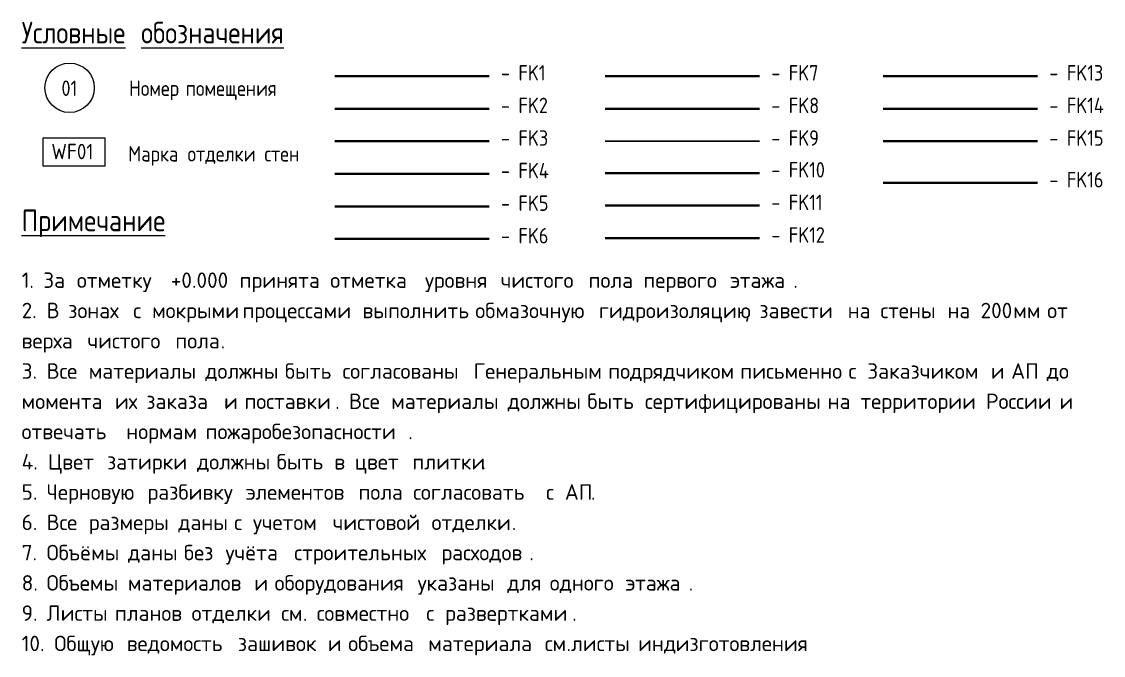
# Model space of a CAD drawing. Header units: millimetres. Extents: x 81731 to 272849, y -8553 to 29000.
# Drawn here: x 126108.5 to 126283.6, y 3562.1 to 3664.6 of the extents above; entities that cross this region are included whole.
import ezdxf

# ---------------------------------------------------------------- set-up
doc = ezdxf.new("R2010")
doc.units = ezdxf.units.MM
for name, color, linetype, lineweight in [('A-DETL', 7, 'Continuous', 9), ('A-DETL-16', 7, 'Continuous', 20), ('A-DETL-3', 7, 'Continuous', 40), ('G-ANNO-TEXT', 7, 'Continuous', 9)]:
    doc.layers.add(name, color=color, linetype=linetype, lineweight=lineweight)
for name, color, linetype, lineweight, true_color in [('A-DETL-10', 7, 'Continuous', 40, 0x408080), ('A-DETL-11', 7, 'Continuous', 40, 0xc2dce7), ('A-DETL-12', 7, 'Continuous', 40, 0xe8ca86), ('A-DETL-13', 5, 'Continuous', 40, 0x0000ff), ('A-DETL-14', 7, 'Continuous', 40, 0xffd2ff), ('A-DETL-15', 7, 'Continuous', 40, 0xc89191), ('A-DETL-2', 7, 'Continuous', 40, 0x50fe6a), ('A-DETL-4', 7, 'Continuous', 40, 0x85be7e), ('A-DETL-5', 7, 'Continuous', 40, 0xede76b), ('A-DETL-6', 7, 'Continuous', 40, 0xd6bca3), ('A-DETL-7', 7, 'Continuous', 40, 0x7171ff), ('A-DETL-8', 7, 'Continuous', 40, 0xbdf0ee), ('A-DETL-9', 7, 'Continuous', 40, 0xff8f59)]:
    doc.layers.add(name, color=color, linetype=linetype, lineweight=lineweight, true_color=true_color)
doc.styles.add('GOST Common_2', font='GOST_Common.ttf', dxfattribs={"width": 0.9, "height": 3.5})
doc.styles.add('GOST Common_3', font='GOST_Common.ttf', dxfattribs={"width": 0.9, "height": 2.5})
doc.styles.add('ISOCPEUR_1', font='isocpeur.ttf', dxfattribs={"width": 0.9, "height": 2.5})
doc.styles.add('ISOCPEUR_2', font='isocpeur.ttf', dxfattribs={"height": 2.5})

msp = doc.modelspace()

# ---------------------------------------------------------------- linework, layer by layer
at = {"layer": 'A-DETL'}
for p, q in [((126111.97, 3645.77), (126121.97, 3645.77)), ((126111.97, 3641.21), (126111.97, 3645.77)), ((126121.97, 3645.77), (126121.97, 3641.21)), ((126121.97, 3641.21), (126111.97, 3641.21))]:
    msp.add_line(p, q, dxfattribs=at)
msp.add_circle((126116.27, 3653.88), 4, dxfattribs=at)
at = {"layer": 'A-DETL-10'}
msp.add_line((126202.93, 3650.5), (126227.93, 3650.5), dxfattribs=at)
at = {"layer": 'A-DETL-11'}
msp.add_line((126202.93, 3629.56), (126227.93, 3629.56), dxfattribs=at)
at = {"layer": 'A-DETL-12'}
msp.add_line((126202.93, 3634.83), (126227.93, 3634.83), dxfattribs=at)
at = {"layer": 'A-DETL-13'}
msp.add_line((126247.93, 3655.77), (126272.93, 3655.77), dxfattribs=at)
at = {"layer": 'A-DETL-14'}
msp.add_line((126247.93, 3650.5), (126272.93, 3650.5), dxfattribs=at)
at = {"layer": 'A-DETL-15'}
msp.add_line((126247.93, 3645.24), (126272.93, 3645.24), dxfattribs=at)
at = {"layer": 'A-DETL-16'}
for p, q in [((126202.93, 3645.31), (126227.93, 3645.31)), ((126202.93, 3645.24), (126227.93, 3645.24))]:
    msp.add_line(p, q, dxfattribs=at)
at = {"layer": 'A-DETL-2'}
msp.add_line((126159.18, 3639.97), (126184.18, 3639.97), dxfattribs=at)
at = {"layer": 'A-DETL-3'}
for p, q in [((126159.18, 3655.77), (126184.18, 3655.77)), ((126247.93, 3638.49), (126272.93, 3638.49))]:
    msp.add_line(p, q, dxfattribs=at)
at = {"layer": 'A-DETL-4'}
msp.add_line((126159.18, 3650.5), (126184.18, 3650.5), dxfattribs=at)
at = {"layer": 'A-DETL-5'}
msp.add_line((126159.18, 3645.24), (126184.18, 3645.24), dxfattribs=at)
at = {"layer": 'A-DETL-6'}
msp.add_line((126159.18, 3629.43), (126184.18, 3629.43), dxfattribs=at)
at = {"layer": 'A-DETL-7'}
msp.add_line((126159.18, 3634.7), (126184.18, 3634.7), dxfattribs=at)
at = {"layer": 'A-DETL-8'}
msp.add_line((126202.93, 3640.09), (126227.93, 3640.09), dxfattribs=at)
at = {"layer": 'A-DETL-9'}
msp.add_line((126202.93, 3655.77), (126227.93, 3655.77), dxfattribs=at)

# ---------------------------------------------------------------- texts
at = {"layer": 'G-ANNO-TEXT', "attachment_point": 1}
for s, insert, char_height, width, style in [('\\LУсловные', (126108.51, 3664.55), 3.5, 22.1506, 'GOST Common_2'), ('\\L\\fGOST Common|b0|i0|c204|p34|;\\W.9;\\L ', (126126.78, 3664.55), 3.5, 1.2987, 'GOST Common_2'), ('\\Lобозначения', (126127.85, 3664.55), 3.5, 30.1595, 'GOST Common_2'), ('- FK1', (126186.07, 3657.55), 2.5, 8.3696, 'GOST Common_3'), ('- FK7', (126229.82, 3657.55), 2.5, 8.9468, 'GOST Common_3'), ('- FK13', (126274.82, 3657.55), 2.5, 10.3177, 'GOST Common_3'), ('01', (126114.95, 3655.06), 2.5, 3.319, 'GOST Common_3'), ('Номер', (126125.9, 3655.06), 2.5, 10.1734, 'GOST Common_3'), ('\\fGOST Common|b0|i0|c204|p34|;\\W.9; ', (126134.29, 3655.06), 2.5, 0.938, 'GOST Common_3'), ('помещения', (126135.07, 3655.06), 2.5, 18.543, 'GOST Common_3'), ('- FK2', (126186.07, 3652.28), 2.5, 8.9468, 'GOST Common_3'), ('- FK8', (126229.82, 3652.28), 2.5, 8.9468, 'GOST Common_3'), ('- FK14', (126274.82, 3652.28), 2.5, 10.5342, 'GOST Common_3'), ('- FK3', (126186.07, 3647.01), 2.5, 8.9468, 'GOST Common_3'), ('- FK9', (126229.82, 3647.01), 2.5, 8.9468, 'GOST Common_3'), ('- FK15', (126274.82, 3647.01), 2.5, 10.3177, 'GOST Common_3'), ('WF01', (126113.32, 3644.82), 2.5, 8.2975, 'ISOCPEUR_1'), ('Марка', (126125.76, 3644.46), 2.5, 10.6785, 'GOST Common_3'), ('\\fGOST Common|b0|i0|c204|p34|;\\W.9; ', (126134.57, 3644.46), 2.5, 0.938, 'GOST Common_3'), ('отделки', (126135.35, 3644.46), 2.5, 14.1418, 'GOST Common_3'), ('\\fGOST Common|b0|i0|c204|p34|;\\W.9; ', (126147.01, 3644.46), 2.5, 0.938, 'GOST Common_3'), ('стен', (126147.79, 3644.46), 2.5, 8.0089, 'GOST Common_3'), ('- FK4', (126186.07, 3641.74), 2.5, 9.1633, 'GOST Common_3'), ('- FK10', (126229.82, 3641.87), 2.5, 10.3177, 'GOST Common_3'), ('- FK16', (126274.82, 3640.26), 2.5, 10.3177, 'GOST Common_3'), ('- FK5', (126186.07, 3636.47), 2.5, 8.9468, 'GOST Common_3'), ('- FK11', (126229.82, 3636.6), 2.5, 9.7405, 'GOST Common_3'), ('\\LПримечание', (126108.51, 3634.18), 3.5, 28.5, 'GOST Common_2'), ('- FK6', (126186.07, 3631.21), 2.5, 8.9468, 'GOST Common_3'), ('- FK12', (126229.82, 3631.33), 2.5, 10.3177, 'GOST Common_3'), ('1. ', (126108.51, 3624.02), 2.5, 4.2489, 'ISOCPEUR_2'), ('За', (126112.01, 3624.02), 2.5, 4.73, 'ISOCPEUR_2'), ('\\fISOCPEUR|b0|i0|c204|p34|; ', (126115.92, 3624.02), 2.5, 1.8439, 'ISOCPEUR_2'), (' +0.000 ', (126131.06, 3624.02), 2.5, 15.3924, 'ISOCPEUR_2'), ('\\fISOCPEUR|b0|i0|c204|p34|; ', (126156.93, 3624.02), 2.5, 1.8439, 'ISOCPEUR_2'), ('\\fISOCPEUR|b0|i0|c204|p34|; ', (126172.27, 3624.02), 2.5, 1.8439, 'ISOCPEUR_2'), ('\\fISOCPEUR|b0|i0|c204|p34|; ', (126184.51, 3624.02), 2.5, 1.8439, 'ISOCPEUR_2'), ('\\fISOCPEUR|b0|i0|c204|p34|; ', (126198.73, 3624.02), 2.5, 1.8439, 'ISOCPEUR_2'), ('\\fISOCPEUR|b0|i0|c204|p34|; ', (126207.59, 3624.02), 2.5, 1.8439, 'ISOCPEUR_2'), ('\\fISOCPEUR|b0|i0|c204|p34|; ', (126221.62, 3624.02), 2.5, 1.8439, 'ISOCPEUR_2'), ('отметку', (126117.44, 3624.02), 2.5, 16.5148, 'ISOCPEUR_2'), ('принята', (126143.76, 3624.02), 2.5, 15.9536, 'ISOCPEUR_2'), ('отметка', (126158.45, 3624.02), 2.5, 16.7553, 'ISOCPEUR_2'), ('уровня', (126173.79, 3624.02), 2.5, 12.9873, 'ISOCPEUR_2'), ('чистого', (126186.03, 3624.02), 2.5, 15.3924, 'ISOCPEUR_2'), ('пола', (126200.25, 3624.02), 2.5, 8.8987, 'ISOCPEUR_2'), ('первого', (126209.12, 3624.02), 2.5, 15.1519, 'ISOCPEUR_2'), ('этажа', (126223.14, 3624.02), 2.5, 12.4262, 'ISOCPEUR_2'), ('\\fISOCPEUR|b0|i0|c204|p34|;.', (126233.39, 3624.02), 2.5, 0.8819, 'ISOCPEUR_2'), ('2. ', (126108.51, 3619.12), 2.5, 4.8903, 'ISOCPEUR_2'), ('\\fISOCPEUR|b0|i0|c204|p34|;В', (126112.54, 3619.12), 2.5, 2.4051, 'ISOCPEUR_2'), ('\\fISOCPEUR|b0|i0|c204|p34|; ', (126114.53, 3619.12), 2.5, 1.8439, 'ISOCPEUR_2'), ('зонах', (126116.05, 3619.12), 2.5, 10.903, 'ISOCPEUR_2'), ('\\fISOCPEUR|b0|i0|c204|p34|; ', (126125.04, 3619.12), 2.5, 1.8439, 'ISOCPEUR_2'), ('\\fISOCPEUR|b0|i0|c204|p34|; ', (126128.09, 3619.12), 2.5, 1.8439, 'ISOCPEUR_2'), ('\\fISOCPEUR|b0|i0|c204|p34|; ', (126142.7, 3619.12), 2.5, 1.8439, 'ISOCPEUR_2'), ('\\fISOCPEUR|b0|i0|c204|p34|; ', (126162.15, 3619.12), 2.5, 1.8439, 'ISOCPEUR_2'), ('\\fISOCPEUR|b0|i0|c204|p34|; ', (126180.41, 3619.12), 2.5, 1.8439, 'ISOCPEUR_2'), ('обмазочную', (126181.93, 3619.12), 2.5, 22.3671, 'ISOCPEUR_2'), ('\\fISOCPEUR|b0|i0|c204|p34|; ', (126200.38, 3619.12), 2.5, 1.8439, 'ISOCPEUR_2'), ('гидроизоляцию', (126201.91, 3619.12), 2.5, 28.6202, 'ISOCPEUR_2'), ('завести', (126227.9, 3619.12), 2.5, 15.4726, 'ISOCPEUR_2'), ('\\fISOCPEUR|b0|i0|c204|p34|; ', (126240.67, 3619.12), 2.5, 1.8439, 'ISOCPEUR_2'), ('\\fISOCPEUR|b0|i0|c204|p34|; ', (126245.96, 3619.12), 2.5, 1.8439, 'ISOCPEUR_2'), ('\\fISOCPEUR|b0|i0|c204|p34|; ', (126256.81, 3619.12), 2.5, 1.8439, 'ISOCPEUR_2'), (' 200', (126262.1, 3619.12), 2.5, 8.3375, 'ISOCPEUR_2'), ('\\fISOCPEUR|b0|i0|c204|p34|; ', (126272.95, 3619.12), 2.5, 1.8439, 'ISOCPEUR_2'), ('\\fISOCPEUR|b0|i0|c204|p34|; ', (126278.5, 3619.12), 2.5, 1.8439, 'ISOCPEUR_2'), ('\\fISOCPEUR|b0|i0|c204|p34|;с', (126126.57, 3619.12), 2.5, 1.8439, 'ISOCPEUR_2'), ('мокрыми', (126129.61, 3619.12), 2.5, 15.8734, 'ISOCPEUR_2'), ('процессами', (126144.23, 3619.12), 2.5, 21.7257, 'ISOCPEUR_2'), ('выполнить', (126163.67, 3619.12), 2.5, 20.2827, 'ISOCPEUR_2'), (', ', (126225.52, 3619.12), 2.5, 2.8861, 'ISOCPEUR_2'), ('на', (126242.19, 3619.12), 2.5, 4.5696, 'ISOCPEUR_2'), ('стены', (126247.48, 3619.12), 2.5, 11.3038, 'ISOCPEUR_2'), ('на', (126258.33, 3619.12), 2.5, 4.5696, 'ISOCPEUR_2'), ('мм', (126268.98, 3619.12), 2.5, 4.8101, 'ISOCPEUR_2'), ('от', (126274.47, 3619.12), 2.5, 4.8903, 'ISOCPEUR_2'), ('верха', (126108.51, 3614.23), 2.5, 11.0633, 'ISOCPEUR_2'), ('\\fISOCPEUR|b0|i0|c204|p34|; ', (126117.64, 3614.23), 2.5, 1.8439, 'ISOCPEUR_2'), ('чистого', (126119.16, 3614.23), 2.5, 15.3924, 'ISOCPEUR_2'), ('\\fISOCPEUR|b0|i0|c204|p34|; ', (126131.86, 3614.23), 2.5, 1.8439, 'ISOCPEUR_2'), ('пола', (126133.38, 3614.23), 2.5, 8.8987, 'ISOCPEUR_2'), ('\\fISOCPEUR|b0|i0|c204|p34|;.', (126140.72, 3614.23), 2.5, 0.8819, 'ISOCPEUR_2'), ('3. ', (126108.51, 3609.33), 2.5, 4.8903, 'ISOCPEUR_2'), ('Все', (126112.54, 3609.33), 2.5, 6.4135, 'ISOCPEUR_2'), ('\\fISOCPEUR|b0|i0|c204|p34|; ', (126117.83, 3609.33), 2.5, 1.8439, 'ISOCPEUR_2'), ('материалы', (126119.36, 3609.33), 2.5, 21.0042, 'ISOCPEUR_2'), ('\\fISOCPEUR|b0|i0|c204|p34|; ', (126136.69, 3609.33), 2.5, 1.8439, 'ISOCPEUR_2'), ('должны', (126138.21, 3609.33), 2.5, 13.789, 'ISOCPEUR_2'), ('\\fISOCPEUR|b0|i0|c204|p34|; ', (126149.58, 3609.33), 2.5, 1.8439, 'ISOCPEUR_2'), ('быть', (126151.11, 3609.33), 2.5, 9.4599, 'ISOCPEUR_2'), ('\\fISOCPEUR|b0|i0|c204|p34|; ', (126158.91, 3609.33), 2.5, 1.8439, 'ISOCPEUR_2'), ('согласованы', (126160.43, 3609.33), 2.5, 23.8903, 'ISOCPEUR_2'), ('\\fISOCPEUR|b0|i0|c204|p34|; ', (126180.14, 3609.33), 2.5, 1.8439, 'ISOCPEUR_2'), ('Генеральным', (126181.66, 3609.33), 2.5, 24.5316, 'ISOCPEUR_2'), ('\\fISOCPEUR|b0|i0|c204|p34|; ', (126201.91, 3609.33), 2.5, 1.8439, 'ISOCPEUR_2'), ('подрядчиком', (126203.43, 3609.33), 2.5, 24.0506, 'ISOCPEUR_2'), ('\\fISOCPEUR|b0|i0|c204|p34|; ', (126223.27, 3609.33), 2.5, 1.8439, 'ISOCPEUR_2'), ('письменно', (126224.79, 3609.33), 2.5, 19.4008, 'ISOCPEUR_2'), ('\\fISOCPEUR|b0|i0|c204|p34|; ', (126240.8, 3609.33), 2.5, 1.8439, 'ISOCPEUR_2'), ('\\fISOCPEUR|b0|i0|c204|p34|;с', (126242.32, 3609.33), 2.5, 1.8439, 'ISOCPEUR_2'), ('\\fISOCPEUR|b0|i0|c204|p34|; ', (126243.84, 3609.33), 2.5, 1.8439, 'ISOCPEUR_2'), ('Заказчиком', (126245.36, 3609.33), 2.5, 22.3671, 'ISOCPEUR_2'), ('\\fISOCPEUR|b0|i0|c204|p34|; ', (126263.82, 3609.33), 2.5, 1.8439, 'ISOCPEUR_2'), ('\\fISOCPEUR|b0|i0|c204|p34|;и', (126265.34, 3609.33), 2.5, 2.1646, 'ISOCPEUR_2'), ('\\fISOCPEUR|b0|i0|c204|p34|; ', (126267.13, 3609.33), 2.5, 1.8439, 'ISOCPEUR_2'), ('АП', (126268.65, 3609.33), 2.5, 5.1308, 'ISOCPEUR_2'), ('\\fISOCPEUR|b0|i0|c204|p34|; ', (126272.88, 3609.33), 2.5, 1.8439, 'ISOCPEUR_2'), ('до', (126274.4, 3609.33), 2.5, 4.3291, 'ISOCPEUR_2'), ('\\fISOCPEUR|b0|i0|c204|p34|; ', (126277.97, 3609.33), 2.5, 1.8439, 'ISOCPEUR_2'), ('момента', (126108.51, 3604.44), 2.5, 16.4346, 'ISOCPEUR_2'), ('\\fISOCPEUR|b0|i0|c204|p34|; ', (126122.07, 3604.44), 2.5, 1.8439, 'ISOCPEUR_2'), ('их', (126123.59, 3604.44), 2.5, 4.3291, 'ISOCPEUR_2'), ('\\fISOCPEUR|b0|i0|c204|p34|; ', (126127.16, 3604.44), 2.5, 1.8439, 'ISOCPEUR_2'), ('заказа', (126128.68, 3604.44), 2.5, 13.3882, 'ISOCPEUR_2'), ('\\fISOCPEUR|b0|i0|c204|p34|; ', (126139.73, 3604.44), 2.5, 1.8439, 'ISOCPEUR_2'), ('\\fISOCPEUR|b0|i0|c204|p34|;и', (126141.25, 3604.44), 2.5, 2.1646, 'ISOCPEUR_2'), ('\\fISOCPEUR|b0|i0|c204|p34|; ', (126143.04, 3604.44), 2.5, 1.8439, 'ISOCPEUR_2'), ('поставки', (126144.56, 3604.44), 2.5, 17.7975, 'ISOCPEUR_2'), ('Все', (126161.49, 3604.44), 2.5, 6.4135, 'ISOCPEUR_2'), ('\\fISOCPEUR|b0|i0|c204|p34|; ', (126166.78, 3604.44), 2.5, 1.8439, 'ISOCPEUR_2'), ('материалы', (126168.3, 3604.44), 2.5, 21.0042, 'ISOCPEUR_2'), ('\\fISOCPEUR|b0|i0|c204|p34|; ', (126185.63, 3604.44), 2.5, 1.8439, 'ISOCPEUR_2'), ('должны', (126187.15, 3604.44), 2.5, 13.789, 'ISOCPEUR_2'), ('\\fISOCPEUR|b0|i0|c204|p34|; ', (126198.53, 3604.44), 2.5, 1.8439, 'ISOCPEUR_2'), ('быть', (126200.05, 3604.44), 2.5, 9.4599, 'ISOCPEUR_2'), ('\\fISOCPEUR|b0|i0|c204|p34|; ', (126207.86, 3604.44), 2.5, 1.8439, 'ISOCPEUR_2'), ('сертифицированы', (126209.38, 3604.44), 2.5, 33.9915, 'ISOCPEUR_2'), ('\\fISOCPEUR|b0|i0|c204|p34|; ', (126237.43, 3604.44), 2.5, 1.8439, 'ISOCPEUR_2'), ('на', (126238.95, 3604.44), 2.5, 4.5696, 'ISOCPEUR_2'), ('\\fISOCPEUR|b0|i0|c204|p34|; ', (126242.72, 3604.44), 2.5, 1.8439, 'ISOCPEUR_2'), ('территории', (126244.24, 3604.44), 2.5, 22.7679, 'ISOCPEUR_2'), ('\\fISOCPEUR|b0|i0|c204|p34|; ', (126263.02, 3604.44), 2.5, 1.8439, 'ISOCPEUR_2'), ('России', (126264.55, 3604.44), 2.5, 12.5865, 'ISOCPEUR_2'), ('\\fISOCPEUR|b0|i0|c204|p34|; ', (126274.93, 3604.44), 2.5, 1.8439, 'ISOCPEUR_2'), ('\\fISOCPEUR|b0|i0|c204|p34|;и', (126276.45, 3604.44), 2.5, 2.1646, 'ISOCPEUR_2'), ('\\fISOCPEUR|b0|i0|c204|p34|; ', (126278.24, 3604.44), 2.5, 1.8439, 'ISOCPEUR_2'), ('. ', (126159.24, 3604.44), 2.5, 2.7257, 'ISOCPEUR_2'), ('\\fISOCPEUR|b0|i0|c204|p34|; ', (126123.92, 3599.55), 2.5, 1.8439, 'ISOCPEUR_2'), ('\\fISOCPEUR|b0|i0|c204|p34|; ', (126136.75, 3599.55), 2.5, 1.8439, 'ISOCPEUR_2'), ('пожаробезопасности', (126138.27, 3599.55), 2.5, 39.7637, 'ISOCPEUR_2'), ('отвечать', (126108.51, 3599.55), 2.5, 18.6793, 'ISOCPEUR_2'), ('нормам', (126125.44, 3599.55), 2.5, 13.7089, 'ISOCPEUR_2'), ('\\fISOCPEUR|b0|i0|c204|p34|;.', (126171.08, 3599.55), 2.5, 0.8819, 'ISOCPEUR_2'), ('4. ', (126108.51, 3594.65), 2.5, 5.1308, 'ISOCPEUR_2'), ('Цвет', (126112.74, 3594.65), 2.5, 9.7806, 'ISOCPEUR_2'), ('\\fISOCPEUR|b0|i0|c204|p34|; ', (126120.81, 3594.65), 2.5, 1.8439, 'ISOCPEUR_2'), ('затирки', (126122.33, 3594.65), 2.5, 15.7932, 'ISOCPEUR_2'), ('\\fISOCPEUR|b0|i0|c204|p34|; ', (126135.36, 3594.65), 2.5, 1.8439, 'ISOCPEUR_2'), ('\\fISOCPEUR|b0|i0|c204|p34|; ', (126148.26, 3594.65), 2.5, 1.8439, 'ISOCPEUR_2'), ('быть', (126149.78, 3594.65), 2.5, 9.4599, 'ISOCPEUR_2'), ('\\fISOCPEUR|b0|i0|c204|p34|; ', (126157.59, 3594.65), 2.5, 1.8439, 'ISOCPEUR_2'), ('\\fISOCPEUR|b0|i0|c204|p34|; ', (126160.89, 3594.65), 2.5, 1.8439, 'ISOCPEUR_2'), ('\\fISOCPEUR|b0|i0|c204|p34|; ', (126170.22, 3594.65), 2.5, 1.8439, 'ISOCPEUR_2'), ('должны', (126136.88, 3594.65), 2.5, 13.789, 'ISOCPEUR_2'), ('\\fISOCPEUR|b0|i0|c204|p34|;в', (126159.11, 3594.65), 2.5, 2.1646, 'ISOCPEUR_2'), ('цвет', (126162.42, 3594.65), 2.5, 9.4599, 'ISOCPEUR_2'), ('плитки', (126171.74, 3594.65), 2.5, 13.5485, 'ISOCPEUR_2'), ('\\fISOCPEUR|b0|i0|c204|p34|;.', (126182.92, 3594.65), 2.5, 0.8819, 'ISOCPEUR_2'), ('5. ', (126108.51, 3589.76), 2.5, 4.8903, 'ISOCPEUR_2'), ('Черновую', (126112.54, 3589.76), 2.5, 17.9578, 'ISOCPEUR_2'), ('\\fISOCPEUR|b0|i0|c204|p34|; ', (126127.36, 3589.76), 2.5, 1.8439, 'ISOCPEUR_2'), ('разбивку', (126128.88, 3589.76), 2.5, 17.3966, 'ISOCPEUR_2'), ('\\fISOCPEUR|b0|i0|c204|p34|; ', (126143.23, 3589.76), 2.5, 1.8439, 'ISOCPEUR_2'), ('элементов', (126144.76, 3589.76), 2.5, 20.2827, 'ISOCPEUR_2'), ('\\fISOCPEUR|b0|i0|c204|p34|; ', (126161.49, 3589.76), 2.5, 1.8439, 'ISOCPEUR_2'), ('пола', (126163.01, 3589.76), 2.5, 8.8987, 'ISOCPEUR_2'), ('\\fISOCPEUR|b0|i0|c204|p34|; ', (126170.35, 3589.76), 2.5, 1.8439, 'ISOCPEUR_2'), ('согласовать', (126171.88, 3589.76), 2.5, 24.211, 'ISOCPEUR_2'), ('\\fISOCPEUR|b0|i0|c204|p34|; ', (126191.85, 3589.76), 2.5, 1.8439, 'ISOCPEUR_2'), ('\\fISOCPEUR|b0|i0|c204|p34|;с', (126193.37, 3589.76), 2.5, 1.8439, 'ISOCPEUR_2'), ('\\fISOCPEUR|b0|i0|c204|p34|; ', (126194.89, 3589.76), 2.5, 1.8439, 'ISOCPEUR_2'), ('АП', (126196.42, 3589.76), 2.5, 5.1308, 'ISOCPEUR_2'), ('\\fISOCPEUR|b0|i0|c204|p34|;.', (126200.65, 3589.76), 2.5, 0.8819, 'ISOCPEUR_2'), ('6. ', (126108.51, 3584.86), 2.5, 4.8903, 'ISOCPEUR_2'), ('Все', (126112.54, 3584.86), 2.5, 6.4135, 'ISOCPEUR_2'), ('\\fISOCPEUR|b0|i0|c204|p34|; ', (126117.83, 3584.86), 2.5, 1.8439, 'ISOCPEUR_2'), ('размеры', (126119.36, 3584.86), 2.5, 15.7131, 'ISOCPEUR_2'), ('\\fISOCPEUR|b0|i0|c204|p34|; ', (126132.32, 3584.86), 2.5, 1.8439, 'ISOCPEUR_2'), ('даны', (126133.84, 3584.86), 2.5, 9.1392, 'ISOCPEUR_2'), ('\\fISOCPEUR|b0|i0|c204|p34|; ', (126141.38, 3584.86), 2.5, 1.8439, 'ISOCPEUR_2'), ('\\fISOCPEUR|b0|i0|c204|p34|;с', (126142.9, 3584.86), 2.5, 1.8439, 'ISOCPEUR_2'), ('\\fISOCPEUR|b0|i0|c204|p34|; ', (126144.42, 3584.86), 2.5, 1.8439, 'ISOCPEUR_2'), ('учетом', (126145.95, 3584.86), 2.5, 13.789, 'ISOCPEUR_2'), ('\\fISOCPEUR|b0|i0|c204|p34|; ', (126157.32, 3584.86), 2.5, 1.8439, 'ISOCPEUR_2'), ('чистовой', (126158.84, 3584.86), 2.5, 17.557, 'ISOCPEUR_2'), ('\\fISOCPEUR|b0|i0|c204|p34|; ', (126173.33, 3584.86), 2.5, 1.8439, 'ISOCPEUR_2'), ('отделки', (126174.85, 3584.86), 2.5, 15.7131, 'ISOCPEUR_2'), ('\\fISOCPEUR|b0|i0|c204|p34|;.', (126187.82, 3584.86), 2.5, 0.8819, 'ISOCPEUR_2'), ('7. ', (126108.51, 3579.97), 2.5, 4.8903, 'ISOCPEUR_2'), ('Объёмы', (126112.54, 3579.97), 2.5, 14.1097, 'ISOCPEUR_2'), ('\\fISOCPEUR|b0|i0|c204|p34|; ', (126124.18, 3579.97), 2.5, 1.8439, 'ISOCPEUR_2'), ('даны', (126125.71, 3579.97), 2.5, 9.1392, 'ISOCPEUR_2'), ('\\fISOCPEUR|b0|i0|c204|p34|; ', (126133.25, 3579.97), 2.5, 1.8439, 'ISOCPEUR_2'), ('без', (126134.77, 3579.97), 2.5, 6.3333, 'ISOCPEUR_2'), ('\\fISOCPEUR|b0|i0|c204|p34|; ', (126139.99, 3579.97), 2.5, 1.8439, 'ISOCPEUR_2'), ('учёта', (126141.51, 3579.97), 2.5, 11.6245, 'ISOCPEUR_2'), ('\\fISOCPEUR|b0|i0|c204|p34|; ', (126151.11, 3579.97), 2.5, 1.8439, 'ISOCPEUR_2'), ('строительных', (126152.63, 3579.97), 2.5, 27.0169, 'ISOCPEUR_2'), ('\\fISOCPEUR|b0|i0|c204|p34|; ', (126174.92, 3579.97), 2.5, 1.8439, 'ISOCPEUR_2'), ('расходов', (126176.44, 3579.97), 2.5, 17.2363, 'ISOCPEUR_2'), ('\\fISOCPEUR|b0|i0|c204|p34|;.', (126190.66, 3579.97), 2.5, 0.8819, 'ISOCPEUR_2'), ('8. ', (126108.51, 3575.07), 2.5, 4.8903, 'ISOCPEUR_2'), ('Объемы', (126112.54, 3575.07), 2.5, 14.1097, 'ISOCPEUR_2'), ('\\fISOCPEUR|b0|i0|c204|p34|; ', (126124.18, 3575.07), 2.5, 1.8439, 'ISOCPEUR_2'), ('\\fISOCPEUR|b0|i0|c204|p34|; ', (126144.62, 3575.07), 2.5, 1.8439, 'ISOCPEUR_2'), ('\\fISOCPEUR|b0|i0|c204|p34|; ', (126147.93, 3575.07), 2.5, 1.8439, 'ISOCPEUR_2'), ('оборудования', (126149.45, 3575.07), 2.5, 26.2152, 'ISOCPEUR_2'), ('\\fISOCPEUR|b0|i0|c204|p34|; ', (126171.08, 3575.07), 2.5, 1.8439, 'ISOCPEUR_2'), ('\\fISOCPEUR|b0|i0|c204|p34|; ', (126185.57, 3575.07), 2.5, 1.8439, 'ISOCPEUR_2'), ('\\fISOCPEUR|b0|i0|c204|p34|; ', (126192.45, 3575.07), 2.5, 1.8439, 'ISOCPEUR_2'), ('\\fISOCPEUR|b0|i0|c204|p34|; ', (126204.68, 3575.07), 2.5, 1.8439, 'ISOCPEUR_2'), ('материалов', (126125.71, 3575.07), 2.5, 22.9283, 'ISOCPEUR_2'), ('\\fISOCPEUR|b0|i0|c204|p34|;и', (126146.14, 3575.07), 2.5, 2.1646, 'ISOCPEUR_2'), ('указаны', (126172.6, 3575.07), 2.5, 15.7131, 'ISOCPEUR_2'), ('для', (126187.09, 3575.07), 2.5, 6.4937, 'ISOCPEUR_2'), ('одного', (126193.97, 3575.07), 2.5, 12.9873, 'ISOCPEUR_2'), ('этажа', (126206.2, 3575.07), 2.5, 12.4262, 'ISOCPEUR_2'), ('\\fISOCPEUR|b0|i0|c204|p34|;.', (126216.46, 3575.07), 2.5, 0.8819, 'ISOCPEUR_2'), ('9. ', (126108.51, 3570.18), 2.5, 4.8903, 'ISOCPEUR_2'), ('Листы', (126112.54, 3570.18), 2.5, 11.5443, 'ISOCPEUR_2'), ('\\fISOCPEUR|b0|i0|c204|p34|; ', (126122.07, 3570.18), 2.5, 1.8439, 'ISOCPEUR_2'), ('\\fISOCPEUR|b0|i0|c204|p34|; ', (126134.5, 3570.18), 2.5, 1.8439, 'ISOCPEUR_2'), ('\\fISOCPEUR|b0|i0|c204|p34|; ', (126148.99, 3570.18), 2.5, 1.8439, 'ISOCPEUR_2'), ('\\fISOCPEUR|b0|i0|c204|p34|; ', (126172.47, 3570.18), 2.5, 1.8439, 'ISOCPEUR_2'), ('\\fISOCPEUR|b0|i0|c204|p34|; ', (126175.51, 3570.18), 2.5, 1.8439, 'ISOCPEUR_2'), ('развертками', (126177.03, 3570.18), 2.5, 24.9325, 'ISOCPEUR_2'), ('планов', (126123.59, 3570.18), 2.5, 13.2278, 'ISOCPEUR_2'), ('отделки', (126136.02, 3570.18), 2.5, 15.7131, 'ISOCPEUR_2'), ('см', (126150.51, 3570.18), 2.5, 4.2489, 'ISOCPEUR_2'), ('. ', (126154.02, 3570.18), 2.5, 2.7257, 'ISOCPEUR_2'), ('совместно', (126156.26, 3570.18), 2.5, 19.6413, 'ISOCPEUR_2'), ('\\fISOCPEUR|b0|i0|c204|p34|;с', (126173.99, 3570.18), 2.5, 1.8439, 'ISOCPEUR_2'), ('\\fISOCPEUR|b0|i0|c204|p34|;.', (126197.61, 3570.18), 2.5, 0.8819, 'ISOCPEUR_2'), ('10. ', (126108.51, 3565.28), 2.5, 6.4135, 'ISOCPEUR_2'), ('Общую', (126113.8, 3565.28), 2.5, 12.346, 'ISOCPEUR_2'), ('\\fISOCPEUR|b0|i0|c204|p34|; ', (126123.99, 3565.28), 2.5, 1.8439, 'ISOCPEUR_2'), ('ведомость', (126125.51, 3565.28), 2.5, 19.962, 'ISOCPEUR_2'), ('\\fISOCPEUR|b0|i0|c204|p34|; ', (126141.98, 3565.28), 2.5, 1.8439, 'ISOCPEUR_2'), ('зашивок', (126143.5, 3565.28), 2.5, 15.7932, 'ISOCPEUR_2'), ('\\fISOCPEUR|b0|i0|c204|p34|; ', (126156.53, 3565.28), 2.5, 1.8439, 'ISOCPEUR_2'), ('\\fISOCPEUR|b0|i0|c204|p34|;и', (126158.05, 3565.28), 2.5, 2.1646, 'ISOCPEUR_2'), ('\\fISOCPEUR|b0|i0|c204|p34|; ', (126159.84, 3565.28), 2.5, 1.8439, 'ISOCPEUR_2'), ('объема', (126161.36, 3565.28), 2.5, 13.8692, 'ISOCPEUR_2'), ('\\fISOCPEUR|b0|i0|c204|p34|; ', (126172.8, 3565.28), 2.5, 1.8439, 'ISOCPEUR_2'), ('материала', (126174.32, 3565.28), 2.5, 21.0042, 'ISOCPEUR_2'), ('\\fISOCPEUR|b0|i0|c204|p34|; ', (126191.65, 3565.28), 2.5, 1.8439, 'ISOCPEUR_2'), ('см', (126193.17, 3565.28), 2.5, 4.2489, 'ISOCPEUR_2'), ('листы', (126197.41, 3565.28), 2.5, 11.3038, 'ISOCPEUR_2'), ('\\fISOCPEUR|b0|i0|c204|p34|; ', (126206.73, 3565.28), 2.5, 1.8439, 'ISOCPEUR_2'), ('инд', (126208.26, 3565.28), 2.5, 6.4937, 'ISOCPEUR_2'), ('изготовления', (126214.34, 3565.28), 2.5, 26.3755, 'ISOCPEUR_2'), ('\\fISOCPEUR|b0|i0|c204|p34|;.', (126196.68, 3565.28), 2.5, 0.8819, 'ISOCPEUR_2'), ('\\fISOCPEUR|b0|i0|c204|p34|;.', (126213.61, 3565.28), 2.5, 0.8819, 'ISOCPEUR_2')]:
    msp.add_mtext(s, dxfattribs=dict(at, insert=insert, char_height=char_height, width=width, style=style))

doc.saveas('drawing.dxf')
